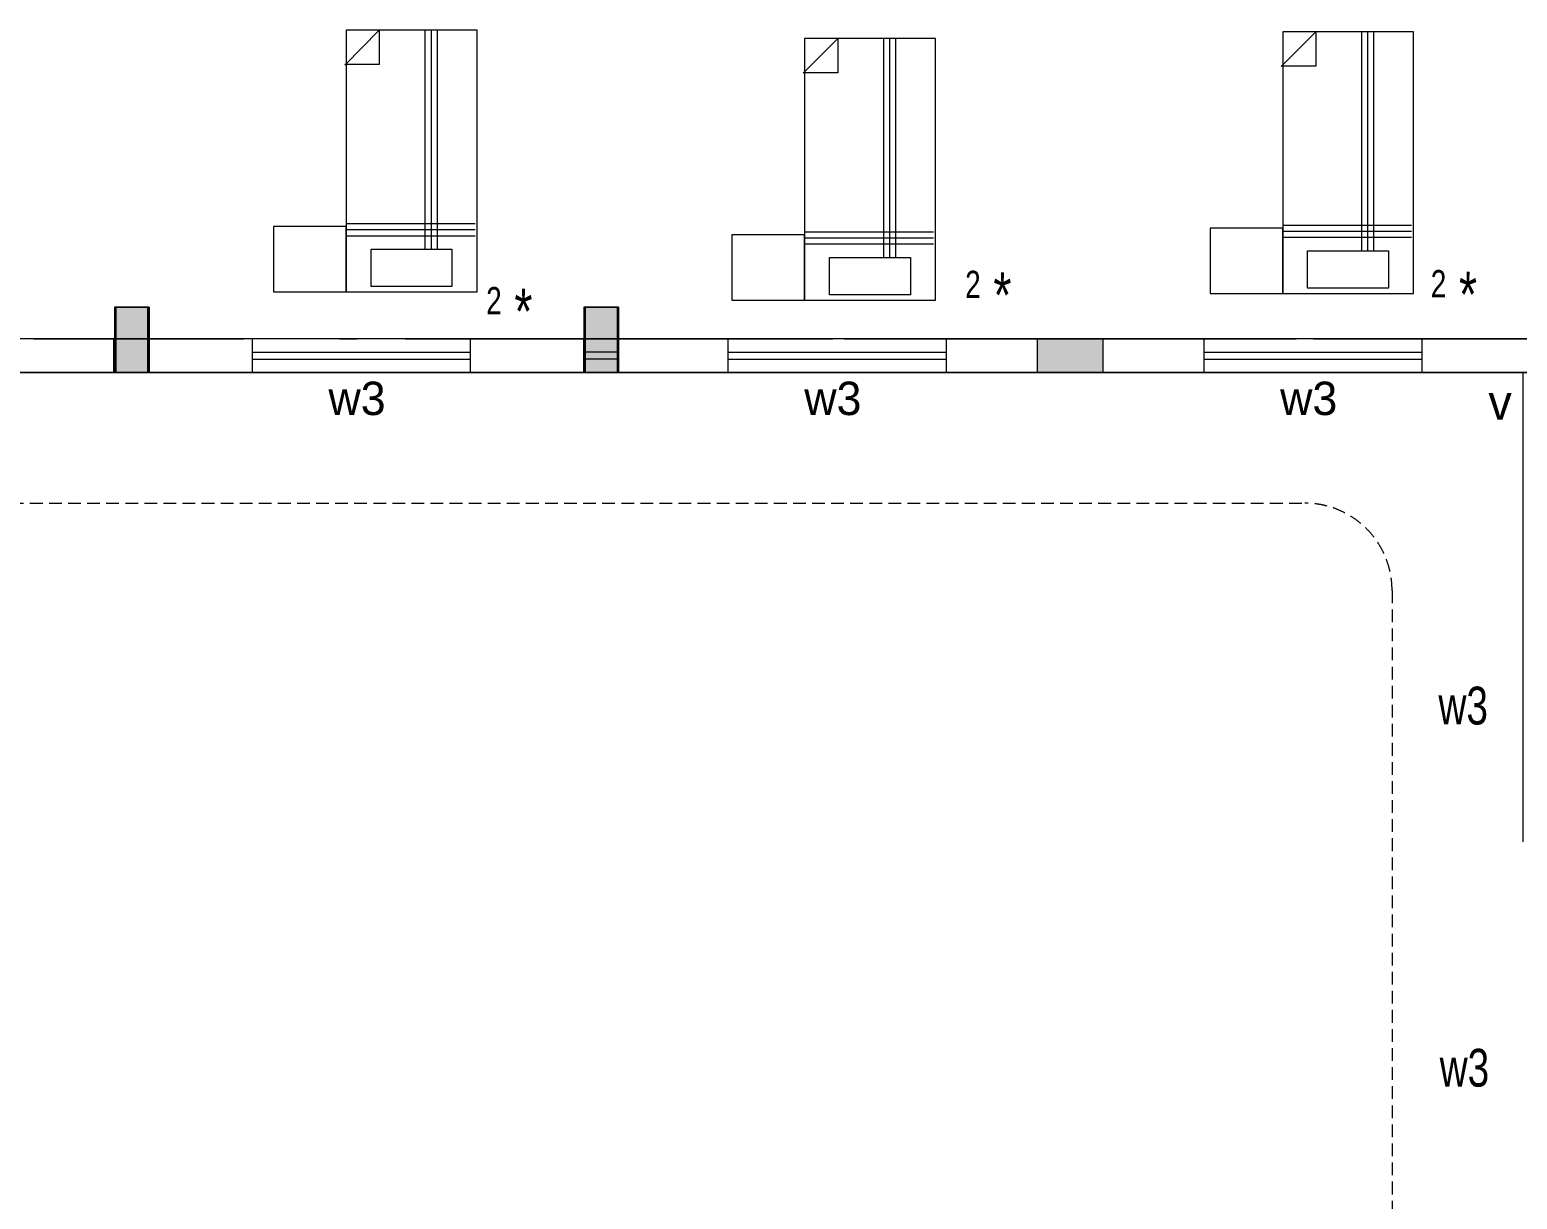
# Model space of a CAD drawing. Header units: metres. Extents: x 191982 to 427160, y -8904 to 80370.
# Drawn here: x 395335 to 405569, y 45892 to 53940 of the extents above; entities that cross this region are included whole.
import ezdxf

# ---------------------------------------------------------------- set-up
doc = ezdxf.new("R2010")
doc.units = ezdxf.units.M
doc.header["$LTSCALE"] = 700
doc.header["$MEASUREMENT"] = 0
doc.linetypes.add('HIDDEN2', pattern=[0.1875, 0.125, -0.0625])
doc.layers.get('0').update_dxf_attribs({"lineweight": 9})
for name, color, linetype, lineweight in [('FURNITURE', 7, 'Continuous', 9), ('MAIN GATE', 7, 'Continuous', 9), ('NEW PLANS', 7, 'Continuous', 9)]:
    doc.layers.add(name, color=color, linetype=linetype, lineweight=lineweight)
doc.styles.add('RVR', font='MOD20.TTF')
doc.styles.get("Standard").update_dxf_attribs({"font": 'swisscl.ttf'})

# ---------------------------------------------------------------- blocks, each defined once
blk = doc.blocks.new('A$C68D14229')
for p, q in [((0.53, 0.15), (0.53, 72.15)), ((0.53, 72.15), (36.53, 72.15)), ((36.53, 72.15), (36.53, 0.15)), ((22.29, 60.4), (22.29, 0.15)), ((23.96, 60.4), (23.96, 0.15)), ((25.62, 60.4), (25.62, 0.15)), ((0.53, 56.71), (36, 56.69)), ((0.53, 55.02), (36, 55.02)), ((0.53, 53.36), (36, 53.36)), ((0.11, 9.73), (9.63, 0.15)), ((9.63, 9.58), (0.11, 9.58)), ((9.63, 0), (9.63, 9.58)), ((36.53, 0.15), (0.53, 0.15))]:
    blk.add_line(p, q)
blk.add_lwpolyline([(29.63, 70.7), (7.38, 70.7), (7.38, 60.4), (29.63, 60.4)], close=True)

msp = doc.modelspace()

# ---------------------------------------------------------------- hatches: boundary and pattern name
at = {"layer": 'NEW PLANS'}
for points in [[(395917.772, 51801.692), (396147.772, 51801.692), (396147.772, 52031.692), (395917.772, 52031.692)], [(395926.208, 52031.692), (396156.208, 52031.692), (396156.208, 51811.692), (395926.208, 51811.692)], [(395926.208, 52031.692), (396156.208, 52031.692), (396156.208, 51811.692), (395926.208, 51811.692)], [(395926.208, 51811.692), (396156.208, 51811.692), (396156.208, 52031.692), (395926.208, 52031.692)], [(395926.208, 51811.692), (396156.208, 51811.692), (396156.208, 52031.692), (395926.208, 52031.692)], [(395926.208, 51811.692), (396156.208, 51811.692), (396156.208, 52031.692), (395926.208, 52031.692)], [(395926.208, 52031.692), (396156.208, 52031.692), (396156.208, 51811.692), (395926.208, 51811.692)], [(395926.208, 52031.692), (396156.208, 52031.692), (396156.208, 51811.692), (395926.208, 51811.692)], [(395926.208, 51811.692), (396156.208, 51811.692), (396156.208, 52031.692), (395926.208, 52031.692)], [(395926.208, 51811.692), (396156.208, 51811.692), (396156.208, 52031.692), (395926.208, 52031.692)], [(395926.208, 51811.692), (396156.208, 51811.692), (396156.208, 52031.692), (395926.208, 52031.692)], [(399147.772, 51801.692), (399377.772, 51801.692), (399377.772, 52031.692), (399147.772, 52031.692)], [(399147.772, 51801.692), (399377.772, 51801.692), (399377.772, 52031.692), (399147.772, 52031.692)], [(399156.208, 52031.692), (399386.208, 52031.692), (399386.208, 51811.692), (399156.208, 51811.692)], [(399156.208, 51811.692), (399386.208, 51811.692), (399386.208, 52031.692), (399156.208, 52031.692)], [(399156.208, 52031.692), (399386.208, 52031.692), (399386.208, 51811.692), (399156.208, 51811.692)], [(399156.208, 52031.692), (399386.208, 52031.692), (399386.208, 51811.692), (399156.208, 51811.692)], [(399156.208, 51801.692), (399386.208, 51801.692), (399386.208, 52031.692), (399156.208, 52031.692)], [(399156.208, 51801.692), (399386.208, 51801.692), (399386.208, 52031.692), (399156.208, 52031.692)], [(399156.208, 52031.692), (399386.208, 52031.692), (399386.208, 51811.692), (399156.208, 51811.692)], [(399156.208, 52031.692), (399386.208, 52031.692), (399386.208, 51811.692), (399156.208, 51811.692)], [(399156.208, 52031.692), (399386.208, 52031.692), (399386.208, 51811.692), (399156.208, 51811.692)], [(399156.208, 52031.692), (399386.208, 52031.692), (399386.208, 51811.692), (399156.208, 51811.692)], [(399156.208, 51801.692), (399386.208, 51801.692), (399386.208, 52031.692), (399156.208, 52031.692)], [(399156.208, 51801.692), (399386.208, 51801.692), (399386.208, 52031.692), (399156.208, 52031.692)], [(399156.208, 52031.692), (399386.208, 52031.692), (399386.208, 51811.692), (399156.208, 51811.692)], [(399156.208, 52031.692), (399386.208, 52031.692), (399386.208, 51811.692), (399156.208, 51811.692)], [(399156.208, 52031.692), (399386.208, 52031.692), (399386.208, 51811.692), (399156.208, 51811.692)], [(399156.208, 51801.692), (399386.208, 51801.692), (399386.208, 52031.692), (399156.208, 52031.692)], [(399156.208, 51801.692), (399386.208, 51801.692), (399386.208, 52031.692), (399156.208, 52031.692)], [(399156.208, 52031.692), (399386.208, 52031.692), (399386.208, 51811.692), (399156.208, 51811.692)], [(399156.208, 52031.692), (399386.208, 52031.692), (399386.208, 51811.692), (399156.208, 51811.692)], [(399156.208, 51801.692), (399386.208, 51801.692), (399386.208, 52031.692), (399156.208, 52031.692)], [(399156.208, 51801.692), (399386.208, 51801.692), (399386.208, 52031.692), (399156.208, 52031.692)], [(399156.208, 52031.692), (399386.208, 52031.692), (399386.208, 51811.692), (399156.208, 51811.692)], [(399156.208, 51811.692), (399386.208, 51811.692), (399386.208, 52031.692), (399156.208, 52031.692)], [(399156.208, 52031.692), (399386.208, 52031.692), (399386.208, 51811.692), (399156.208, 51811.692)], [(399156.208, 52031.692), (399386.208, 52031.692), (399386.208, 51811.692), (399156.208, 51811.692)], [(399156.208, 51801.692), (399386.208, 51801.692), (399386.208, 52031.692), (399156.208, 52031.692)], [(399156.208, 51801.692), (399386.208, 51801.692), (399386.208, 52031.692), (399156.208, 52031.692)], [(399156.208, 52031.692), (399386.208, 52031.692), (399386.208, 51811.692), (399156.208, 51811.692)], [(399156.208, 52031.692), (399386.208, 52031.692), (399386.208, 51811.692), (399156.208, 51811.692)], [(399156.208, 52031.692), (399386.208, 52031.692), (399386.208, 51811.692), (399156.208, 51811.692)], [(399156.208, 52031.692), (399386.208, 52031.692), (399386.208, 51811.692), (399156.208, 51811.692)], [(399156.208, 51801.692), (399386.208, 51801.692), (399386.208, 52031.692), (399156.208, 52031.692)], [(399156.208, 51801.692), (399386.208, 51801.692), (399386.208, 52031.692), (399156.208, 52031.692)], [(399156.208, 52031.692), (399386.208, 52031.692), (399386.208, 51811.692), (399156.208, 51811.692)], [(399156.208, 52031.692), (399386.208, 52031.692), (399386.208, 51811.692), (399156.208, 51811.692)], [(399156.208, 52031.692), (399386.208, 52031.692), (399386.208, 51811.692), (399156.208, 51811.692)], [(399156.208, 51801.692), (399386.208, 51801.692), (399386.208, 52031.692), (399156.208, 52031.692)], [(399156.208, 51801.692), (399386.208, 51801.692), (399386.208, 52031.692), (399156.208, 52031.692)], [(399156.208, 52031.692), (399386.208, 52031.692), (399386.208, 51811.692), (399156.208, 51811.692)], [(399156.208, 52031.692), (399386.208, 52031.692), (399386.208, 51811.692), (399156.208, 51811.692)], [(399156.208, 51801.692), (399386.208, 51801.692), (399386.208, 52031.692), (399156.208, 52031.692)], [(399156.208, 51801.692), (399386.208, 51801.692), (399386.208, 52031.692), (399156.208, 52031.692)], [(395917.772, 51801.692), (395917.772, 51581.692), (396147.772, 51581.692), (396147.772, 51801.692)], [(395926.208, 51811.692), (396156.208, 51811.692), (396156.208, 51581.692), (395926.208, 51581.692)], [(395926.208, 51811.692), (396156.208, 51811.692), (396156.208, 51581.692), (395926.208, 51581.692)], [(395926.208, 51581.692), (396156.208, 51581.692), (396156.208, 51811.692), (395926.208, 51811.692)], [(395926.208, 51581.692), (396156.208, 51581.692), (396156.208, 51811.692), (395926.208, 51811.692)], [(395926.208, 51581.692), (396156.208, 51581.692), (396156.208, 51811.692), (395926.208, 51811.692)], [(395926.208, 51811.692), (396156.208, 51811.692), (396156.208, 51581.692), (395926.208, 51581.692)], [(395926.208, 51811.692), (396156.208, 51811.692), (396156.208, 51581.692), (395926.208, 51581.692)], [(395926.208, 51581.692), (396156.208, 51581.692), (396156.208, 51811.692), (395926.208, 51811.692)], [(395926.208, 51581.692), (396156.208, 51581.692), (396156.208, 51811.692), (395926.208, 51811.692)], [(395926.208, 51581.692), (396156.208, 51581.692), (396156.208, 51811.692), (395926.208, 51811.692)], [(399147.772, 51801.692), (399147.772, 51581.692), (399377.772, 51581.692), (399377.772, 51801.692)], [(399147.772, 51801.692), (399147.772, 51581.692), (399377.772, 51581.692), (399377.772, 51801.692)], [(399156.208, 51811.692), (399386.208, 51811.692), (399386.208, 51581.692), (399156.208, 51581.692)], [(399156.208, 51581.692), (399386.208, 51581.692), (399386.208, 51811.692), (399156.208, 51811.692)], [(399156.208, 51811.692), (399386.208, 51811.692), (399386.208, 51581.692), (399156.208, 51581.692)], [(399156.208, 51811.692), (399386.208, 51811.692), (399386.208, 51581.692), (399156.208, 51581.692)], [(399156.208, 51811.692), (399386.208, 51811.692), (399386.208, 51581.692), (399156.208, 51581.692)], [(399156.208, 51811.692), (399386.208, 51811.692), (399386.208, 51581.692), (399156.208, 51581.692)], [(399156.208, 51811.692), (399386.208, 51811.692), (399386.208, 51581.692), (399156.208, 51581.692)], [(399156.208, 51811.692), (399386.208, 51811.692), (399386.208, 51581.692), (399156.208, 51581.692)], [(399156.208, 51811.692), (399386.208, 51811.692), (399386.208, 51581.692), (399156.208, 51581.692)], [(399156.208, 51811.692), (399386.208, 51811.692), (399386.208, 51581.692), (399156.208, 51581.692)], [(399156.208, 51811.692), (399386.208, 51811.692), (399386.208, 51581.692), (399156.208, 51581.692)], [(399156.208, 51811.692), (399386.208, 51811.692), (399386.208, 51581.692), (399156.208, 51581.692)], [(399156.208, 51811.692), (399386.208, 51811.692), (399386.208, 51581.692), (399156.208, 51581.692)], [(399156.208, 51811.692), (399386.208, 51811.692), (399386.208, 51581.692), (399156.208, 51581.692)], [(399156.208, 51581.692), (399386.208, 51581.692), (399386.208, 51811.692), (399156.208, 51811.692)], [(399156.208, 51811.692), (399386.208, 51811.692), (399386.208, 51581.692), (399156.208, 51581.692)], [(399156.208, 51811.692), (399386.208, 51811.692), (399386.208, 51581.692), (399156.208, 51581.692)], [(399156.208, 51811.692), (399386.208, 51811.692), (399386.208, 51581.692), (399156.208, 51581.692)], [(399156.208, 51811.692), (399386.208, 51811.692), (399386.208, 51581.692), (399156.208, 51581.692)], [(399156.208, 51811.692), (399386.208, 51811.692), (399386.208, 51581.692), (399156.208, 51581.692)], [(399156.208, 51811.692), (399386.208, 51811.692), (399386.208, 51581.692), (399156.208, 51581.692)], [(399156.208, 51811.692), (399386.208, 51811.692), (399386.208, 51581.692), (399156.208, 51581.692)], [(399156.208, 51811.692), (399386.208, 51811.692), (399386.208, 51581.692), (399156.208, 51581.692)], [(399156.208, 51811.692), (399386.208, 51811.692), (399386.208, 51581.692), (399156.208, 51581.692)], [(399156.208, 51811.692), (399386.208, 51811.692), (399386.208, 51581.692), (399156.208, 51581.692)], [(399156.208, 51811.692), (399386.208, 51811.692), (399386.208, 51581.692), (399156.208, 51581.692)], [(399156.208, 51801.692), (399156.208, 51581.692), (399386.208, 51581.692), (399386.208, 51801.692)], [(399156.208, 51801.692), (399156.208, 51581.692), (399386.208, 51581.692), (399386.208, 51801.692)], [(399156.208, 51801.692), (399156.208, 51581.692), (399386.208, 51581.692), (399386.208, 51801.692)], [(399156.208, 51801.692), (399156.208, 51581.692), (399386.208, 51581.692), (399386.208, 51801.692)], [(399156.208, 51801.692), (399156.208, 51581.692), (399386.208, 51581.692), (399386.208, 51801.692)], [(399156.208, 51801.692), (399156.208, 51581.692), (399386.208, 51581.692), (399386.208, 51801.692)], [(399156.208, 51801.692), (399156.208, 51581.692), (399386.208, 51581.692), (399386.208, 51801.692)], [(399156.208, 51801.692), (399156.208, 51581.692), (399386.208, 51581.692), (399386.208, 51801.692)], [(399156.208, 51801.692), (399156.208, 51581.692), (399386.208, 51581.692), (399386.208, 51801.692)], [(399156.208, 51801.692), (399156.208, 51581.692), (399386.208, 51581.692), (399386.208, 51801.692)], [(399156.208, 51801.692), (399156.208, 51581.692), (399386.208, 51581.692), (399386.208, 51801.692)], [(399156.208, 51801.692), (399156.208, 51581.692), (399386.208, 51581.692), (399386.208, 51801.692)], [(399156.208, 51801.692), (399156.208, 51581.692), (399386.208, 51581.692), (399386.208, 51801.692)], [(399156.208, 51801.692), (399156.208, 51581.692), (399386.208, 51581.692), (399386.208, 51801.692)], [(399156.208, 51801.692), (399156.208, 51581.692), (399386.208, 51581.692), (399386.208, 51801.692)], [(399156.208, 51801.692), (399156.208, 51581.692), (399386.208, 51581.692), (399386.208, 51801.692)], [(402717.772, 51811.692), (402267.772, 51811.692), (402267.772, 51581.692), (402717.772, 51581.692)]]:
    msp.add_hatch(color=256, dxfattribs=at).paths.add_polyline_path(points)

# ---------------------------------------------------------------- linework, layer by layer
at = {"layer": 'FURNITURE'}
for points in [[(397012.365, 52585.847), (397012.365, 52135.847), (397512.365, 52135.847), (397512.365, 52585.847)], [(400166.252, 52529.272), (400166.252, 52079.272), (400666.252, 52079.272), (400666.252, 52529.272)], [(403455.478, 52575.196), (403455.478, 52125.196), (403955.478, 52125.196), (403955.478, 52575.196)]]:
    msp.add_lwpolyline(points, close=True, dxfattribs=at)
at = {"layer": 'MAIN GATE'}
msp.add_line((399168.397, 51581.692), (395924.888, 51581.692), dxfattribs=at)
at = {"layer": 'NEW PLANS'}
for p, q in [((395926.208, 52031.692), (395926.208, 51581.692)), ((395926.208, 52031.692), (395926.208, 51581.692)), ((395926.208, 52031.692), (395926.208, 51581.692)), ((395926.208, 52031.692), (395926.208, 51811.692)), ((395926.208, 52031.692), (395926.208, 51811.692)), ((395926.208, 52031.692), (395926.208, 51811.692)), ((395926.208, 52031.692), (395926.208, 51811.692)), ((395926.208, 52031.692), (395926.208, 51811.692)), ((395926.208, 52031.692), (395926.208, 51811.692)), ((395926.208, 52031.692), (395926.208, 51811.692)), ((396156.208, 52031.692), (395926.208, 52031.692)), ((395926.208, 52031.692), (395926.208, 51581.692)), ((395926.208, 52031.692), (395926.208, 51581.692)), ((395926.208, 52031.692), (395926.208, 51811.692)), ((395926.208, 52031.692), (395926.208, 51811.692)), ((395926.208, 52031.692), (395926.208, 51811.692)), ((395926.208, 52031.692), (395926.208, 51811.692)), ((395926.208, 52031.692), (395926.208, 51811.692)), ((396156.208, 52031.692), (395926.208, 52031.692)), ((395926.208, 52031.692), (395926.208, 51581.692)), ((395926.208, 52031.692), (395926.208, 51581.692)), ((395926.208, 52031.692), (395926.208, 51811.692)), ((395926.208, 52031.692), (395926.208, 51811.692)), ((395926.208, 52031.692), (395926.208, 51811.692)), ((395926.208, 52031.692), (395926.208, 51811.692)), ((395926.208, 52031.692), (395926.208, 51811.692)), ((395926.208, 51581.692), (395926.208, 52031.692)), ((395926.208, 51581.692), (395926.208, 52031.692)), ((395926.208, 51581.692), (395926.208, 52031.692)), ((395926.208, 51581.692), (395926.208, 52031.692)), ((395926.208, 51581.692), (395926.208, 52031.692)), ((395926.208, 51581.692), (395926.208, 52031.692)), ((395926.208, 51581.692), (395926.208, 52031.692)), ((395926.208, 51581.692), (395926.208, 52031.692)), ((395926.208, 51581.692), (395926.208, 52031.692)), ((395926.208, 51581.692), (395926.208, 52031.692)), ((395926.208, 51581.692), (395926.208, 52031.692)), ((395926.208, 51581.692), (395926.208, 52031.692)), ((395926.208, 51581.692), (395926.208, 52031.692)), ((395926.208, 51581.692), (395926.208, 52031.692)), ((395926.208, 51581.692), (395926.208, 52031.692)), ((395926.208, 51581.692), (395926.208, 52031.692)), ((395926.208, 51581.692), (395926.208, 52031.692)), ((396156.208, 52031.692), (395926.208, 52031.692)), ((395926.208, 51581.692), (395926.208, 52031.692)), ((395926.208, 51581.692), (395926.208, 52031.692)), ((395926.208, 51581.692), (395926.208, 52031.692)), ((395926.208, 51581.692), (395926.208, 52031.692)), ((395926.208, 51581.692), (395926.208, 52031.692)), ((395926.208, 51581.692), (395926.208, 52031.692)), ((395926.208, 51581.692), (395926.208, 52031.692)), ((396156.208, 52031.692), (395926.208, 52031.692)), ((395926.208, 51581.692), (395926.208, 52031.692)), ((395926.208, 51581.692), (395926.208, 52031.692)), ((395926.208, 51581.692), (395926.208, 52031.692)), ((395926.208, 51581.692), (395926.208, 52031.692)), ((395926.208, 51581.692), (395926.208, 52031.692)), ((395926.208, 51581.692), (395926.208, 52031.692)), ((395926.208, 51581.692), (395926.208, 52031.692)), ((396156.208, 52031.692), (395926.208, 52031.692)), ((395926.208, 51581.692), (395926.208, 52031.692)), ((395926.208, 51581.692), (395926.208, 52031.692)), ((395926.208, 51581.692), (395926.208, 52031.692)), ((395926.208, 51581.692), (395926.208, 52031.692)), ((395926.208, 51581.692), (395926.208, 52031.692)), ((395926.208, 51581.692), (395926.208, 52031.692)), ((395926.208, 51581.692), (395926.208, 52031.692)), ((395926.208, 52031.692), (395926.208, 51581.692)), ((395926.208, 52031.692), (395926.208, 51581.692)), ((395926.208, 52031.692), (395926.208, 51581.692)), ((395926.208, 52031.692), (395926.208, 51811.692)), ((395926.208, 52031.692), (395926.208, 51811.692)), ((395926.208, 52031.692), (395926.208, 51811.692)), ((395926.208, 52031.692), (395926.208, 51811.692)), ((395926.208, 52031.692), (395926.208, 51811.692)), ((395926.208, 52031.692), (395926.208, 51811.692)), ((395926.208, 52031.692), (395926.208, 51811.692)), ((396156.208, 52031.692), (395926.208, 52031.692)), ((395926.208, 52031.692), (395926.208, 51581.692)), ((395926.208, 52031.692), (395926.208, 51581.692)), ((395926.208, 52031.692), (395926.208, 51811.692)), ((395926.208, 52031.692), (395926.208, 51811.692)), ((395926.208, 52031.692), (395926.208, 51811.692)), ((395926.208, 52031.692), (395926.208, 51811.692)), ((395926.208, 52031.692), (395926.208, 51811.692)), ((396156.208, 52031.692), (395926.208, 52031.692)), ((395926.208, 52031.692), (395926.208, 51581.692)), ((395926.208, 52031.692), (395926.208, 51581.692)), ((395926.208, 52031.692), (395926.208, 51811.692)), ((395926.208, 52031.692), (395926.208, 51811.692)), ((395926.208, 52031.692), (395926.208, 51811.692)), ((395926.208, 52031.692), (395926.208, 51811.692)), ((395926.208, 52031.692), (395926.208, 51811.692)), ((395926.208, 51581.692), (395926.208, 52031.692)), ((395926.208, 51581.692), (395926.208, 52031.692)), ((395926.208, 51581.692), (395926.208, 52031.692)), ((395926.208, 51581.692), (395926.208, 52031.692)), ((395926.208, 51581.692), (395926.208, 52031.692)), ((395926.208, 51581.692), (395926.208, 52031.692)), ((395926.208, 51581.692), (395926.208, 52031.692)), ((395926.208, 51581.692), (395926.208, 52031.692)), ((395926.208, 51581.692), (395926.208, 52031.692)), ((395926.208, 51581.692), (395926.208, 52031.692)), ((395926.208, 51581.692), (395926.208, 52031.692)), ((395926.208, 51581.692), (395926.208, 52031.692)), ((395926.208, 51581.692), (395926.208, 52031.692)), ((395926.208, 51581.692), (395926.208, 52031.692)), ((395926.208, 51581.692), (395926.208, 52031.692)), ((395926.208, 51581.692), (395926.208, 52031.692)), ((395926.208, 51581.692), (395926.208, 52031.692)), ((396156.208, 52031.692), (395926.208, 52031.692)), ((395926.208, 51581.692), (395926.208, 52031.692)), ((395926.208, 51581.692), (395926.208, 52031.692)), ((395926.208, 51581.692), (395926.208, 52031.692)), ((395926.208, 51581.692), (395926.208, 52031.692)), ((395926.208, 51581.692), (395926.208, 52031.692)), ((395926.208, 51581.692), (395926.208, 52031.692)), ((395926.208, 51581.692), (395926.208, 52031.692)), ((396156.208, 52031.692), (395926.208, 52031.692)), ((395926.208, 51581.692), (395926.208, 52031.692)), ((395926.208, 51581.692), (395926.208, 52031.692)), ((395926.208, 51581.692), (395926.208, 52031.692)), ((395926.208, 51581.692), (395926.208, 52031.692)), ((395926.208, 51581.692), (395926.208, 52031.692)), ((395926.208, 51581.692), (395926.208, 52031.692)), ((395926.208, 51581.692), (395926.208, 52031.692)), ((396156.208, 52031.692), (395926.208, 52031.692)), ((395926.208, 51581.692), (395926.208, 52031.692)), ((395926.208, 51581.692), (395926.208, 52031.692)), ((395926.208, 51581.692), (395926.208, 52031.692)), ((395926.208, 51581.692), (395926.208, 52031.692)), ((395926.208, 51581.692), (395926.208, 52031.692)), ((395926.208, 51581.692), (395926.208, 52031.692)), ((395926.208, 51581.692), (395926.208, 52031.692)), ((396156.208, 52031.692), (396156.208, 51581.692)), ((396156.208, 52031.692), (396156.208, 51581.692)), ((396156.208, 52031.692), (396156.208, 51581.692)), ((396156.208, 52031.692), (396156.208, 51811.692)), ((396156.208, 52031.692), (396156.208, 51811.692)), ((396156.208, 52031.692), (396156.208, 51811.692)), ((396156.208, 52031.692), (396156.208, 51811.692)), ((396156.208, 52031.692), (396156.208, 51811.692)), ((396156.208, 52031.692), (396156.208, 51811.692)), ((396156.208, 52031.692), (396156.208, 51811.692)), ((396156.208, 52031.692), (396156.208, 51581.692)), ((396156.208, 52031.692), (396156.208, 51581.692)), ((396156.208, 52031.692), (396156.208, 51811.692)), ((396156.208, 52031.692), (396156.208, 51811.692)), ((396156.208, 52031.692), (396156.208, 51811.692)), ((396156.208, 52031.692), (396156.208, 51811.692)), ((396156.208, 52031.692), (396156.208, 51811.692)), ((396156.208, 51581.692), (396156.208, 52031.692)), ((396156.208, 51581.692), (396156.208, 52031.692)), ((396156.208, 51581.692), (396156.208, 52031.692)), ((396156.208, 51581.692), (396156.208, 52031.692)), ((396156.208, 51581.692), (396156.208, 52031.692)), ((396156.208, 51581.692), (396156.208, 52031.692)), ((396156.208, 51581.692), (396156.208, 52031.692)), ((396156.208, 51581.692), (396156.208, 52031.692)), ((396156.208, 51581.692), (396156.208, 52031.692)), ((396156.208, 51581.692), (396156.208, 52031.692)), ((396156.208, 51581.692), (396156.208, 52031.692)), ((396156.208, 51581.692), (396156.208, 52031.692)), ((396156.208, 51581.692), (396156.208, 52031.692)), ((396156.208, 51581.692), (396156.208, 52031.692)), ((396156.208, 51581.692), (396156.208, 52031.692)), ((396156.208, 51581.692), (396156.208, 52031.692)), ((396156.208, 51581.692), (396156.208, 52031.692)), ((396156.208, 51581.692), (396156.208, 52031.692)), ((396156.208, 51581.692), (396156.208, 52031.692)), ((396156.208, 51581.692), (396156.208, 52031.692)), ((396156.208, 51581.692), (396156.208, 52031.692)), ((396156.208, 51581.692), (396156.208, 52031.692)), ((396156.208, 51581.692), (396156.208, 52031.692)), ((396156.208, 51581.692), (396156.208, 52031.692)), ((396156.208, 51581.692), (396156.208, 52031.692)), ((396156.208, 51581.692), (396156.208, 52031.692)), ((396156.208, 51581.692), (396156.208, 52031.692)), ((396156.208, 51581.692), (396156.208, 52031.692)), ((396156.208, 51581.692), (396156.208, 52031.692)), ((396156.208, 51581.692), (396156.208, 52031.692)), ((396156.208, 51581.692), (396156.208, 52031.692)), ((396156.208, 52031.692), (396156.208, 51581.692)), ((396156.208, 52031.692), (396156.208, 51581.692)), ((396156.208, 52031.692), (396156.208, 51581.692)), ((396156.208, 52031.692), (396156.208, 51811.692)), ((396156.208, 52031.692), (396156.208, 51811.692)), ((396156.208, 52031.692), (396156.208, 51811.692)), ((396156.208, 52031.692), (396156.208, 51811.692)), ((396156.208, 52031.692), (396156.208, 51811.692)), ((396156.208, 52031.692), (396156.208, 51811.692)), ((396156.208, 52031.692), (396156.208, 51811.692)), ((396156.208, 52031.692), (396156.208, 51581.692)), ((396156.208, 52031.692), (396156.208, 51581.692)), ((396156.208, 52031.692), (396156.208, 51811.692)), ((396156.208, 52031.692), (396156.208, 51811.692)), ((396156.208, 52031.692), (396156.208, 51811.692)), ((396156.208, 52031.692), (396156.208, 51811.692)), ((396156.208, 52031.692), (396156.208, 51811.692)), ((396156.208, 51581.692), (396156.208, 52031.692)), ((396156.208, 51581.692), (396156.208, 52031.692)), ((396156.208, 51581.692), (396156.208, 52031.692)), ((396156.208, 51581.692), (396156.208, 52031.692)), ((396156.208, 51581.692), (396156.208, 52031.692)), ((396156.208, 51581.692), (396156.208, 52031.692)), ((396156.208, 51581.692), (396156.208, 52031.692)), ((396156.208, 51581.692), (396156.208, 52031.692)), ((396156.208, 51581.692), (396156.208, 52031.692)), ((396156.208, 51581.692), (396156.208, 52031.692)), ((396156.208, 51581.692), (396156.208, 52031.692)), ((396156.208, 51581.692), (396156.208, 52031.692)), ((396156.208, 51581.692), (396156.208, 52031.692)), ((396156.208, 51581.692), (396156.208, 52031.692)), ((396156.208, 51581.692), (396156.208, 52031.692)), ((396156.208, 51581.692), (396156.208, 52031.692)), ((396156.208, 51581.692), (396156.208, 52031.692)), ((396156.208, 51581.692), (396156.208, 52031.692)), ((396156.208, 51581.692), (396156.208, 52031.692)), ((396156.208, 51581.692), (396156.208, 52031.692)), ((396156.208, 51581.692), (396156.208, 52031.692)), ((396156.208, 51581.692), (396156.208, 52031.692)), ((396156.208, 51581.692), (396156.208, 52031.692)), ((396156.208, 51581.692), (396156.208, 52031.692)), ((396156.208, 51581.692), (396156.208, 52031.692)), ((396156.208, 51581.692), (396156.208, 52031.692)), ((396156.208, 51581.692), (396156.208, 52031.692)), ((396156.208, 51581.692), (396156.208, 52031.692)), ((396156.208, 51581.692), (396156.208, 52031.692)), ((396156.208, 51581.692), (396156.208, 52031.692)), ((396156.208, 51581.692), (396156.208, 52031.692)), ((399156.208, 52031.692), (399156.208, 51581.692)), ((399156.208, 52031.692), (399156.208, 51581.692)), ((399156.208, 52031.692), (399156.208, 51811.692)), ((399156.208, 52031.692), (399156.208, 51811.692)), ((399156.208, 52031.692), (399156.208, 51811.692)), ((399156.208, 52031.692), (399156.208, 51811.692)), ((399156.208, 52031.692), (399156.208, 51811.692)), ((399386.208, 52031.692), (399156.208, 52031.692)), ((399156.208, 52031.692), (399156.208, 51811.692)), ((399156.208, 52031.692), (399156.208, 51811.692)), ((399156.208, 52031.692), (399156.208, 51811.692)), ((399156.208, 51581.692), (399156.208, 52031.692)), ((399156.208, 51581.692), (399156.208, 52031.692)), ((399156.208, 51581.692), (399156.208, 52031.692)), ((399156.208, 51581.692), (399156.208, 52031.692)), ((399156.208, 51581.692), (399156.208, 52031.692)), ((399156.208, 51581.692), (399156.208, 52031.692)), ((399156.208, 51581.692), (399156.208, 52031.692)), ((399156.208, 51581.692), (399156.208, 52031.692)), ((399156.208, 51581.692), (399156.208, 52031.692)), ((399156.208, 51581.692), (399156.208, 52031.692)), ((399156.208, 51581.692), (399156.208, 52031.692)), ((399386.208, 52031.692), (399156.208, 52031.692)), ((399386.208, 52031.692), (399156.208, 52031.692)), ((399386.208, 52031.692), (399156.208, 52031.692)), ((399156.208, 51581.692), (399156.208, 52031.692)), ((399156.208, 51581.692), (399156.208, 52031.692)), ((399156.208, 51581.692), (399156.208, 52031.692)), ((399156.208, 51581.692), (399156.208, 52031.692)), ((399156.208, 52031.692), (399156.208, 51581.692)), ((399156.208, 52031.692), (399156.208, 51581.692)), ((399156.208, 52031.692), (399156.208, 51581.692)), ((399156.208, 52031.692), (399156.208, 51581.692)), ((399156.208, 52031.692), (399156.208, 51581.692)), ((399386.208, 52031.692), (399156.208, 52031.692)), ((399156.208, 52031.692), (399156.208, 51581.692)), ((399156.208, 52031.692), (399156.208, 51581.692)), ((399156.208, 52031.692), (399156.208, 51581.692)), ((399156.208, 52031.692), (399156.208, 51581.692)), ((399156.208, 52031.692), (399156.208, 51581.692)), ((399386.208, 52031.692), (399156.208, 52031.692)), ((399156.208, 52031.692), (399156.208, 51581.692)), ((399156.208, 52031.692), (399156.208, 51581.692)), ((399156.208, 52031.692), (399156.208, 51581.692)), ((399156.208, 52031.692), (399156.208, 51581.692)), ((399386.208, 52031.692), (399156.208, 52031.692)), ((399156.208, 51581.692), (399156.208, 52031.692)), ((399156.208, 52031.692), (399156.208, 51581.692)), ((399156.208, 52031.692), (399156.208, 51581.692)), ((399386.208, 52031.692), (399156.208, 52031.692)), ((399156.208, 52031.692), (399156.208, 51581.692)), ((399156.208, 52031.692), (399156.208, 51581.692)), ((399156.208, 52031.692), (399156.208, 51581.692)), ((399156.208, 52031.692), (399156.208, 51581.692)), ((399156.208, 52031.692), (399156.208, 51581.692)), ((399386.208, 52031.692), (399156.208, 52031.692)), ((399156.208, 52031.692), (399156.208, 51581.692)), ((399156.208, 52031.692), (399156.208, 51581.692)), ((399156.208, 52031.692), (399156.208, 51581.692)), ((399156.208, 52031.692), (399156.208, 51581.692)), ((399386.208, 52031.692), (399156.208, 52031.692)), ((399156.208, 51581.692), (399156.208, 52031.692)), ((399156.208, 52031.692), (399156.208, 51581.692)), ((399156.208, 52031.692), (399156.208, 51581.692)), ((399386.208, 52031.692), (399156.208, 52031.692)), ((399156.208, 52031.692), (399156.208, 51581.692)), ((399156.208, 52031.692), (399156.208, 51581.692)), ((399156.208, 52031.692), (399156.208, 51581.692)), ((399156.208, 52031.692), (399156.208, 51581.692)), ((399386.208, 52031.692), (399156.208, 52031.692)), ((399156.208, 51581.692), (399156.208, 52031.692)), ((399156.208, 52031.692), (399156.208, 51581.692)), ((399156.208, 52031.692), (399156.208, 51581.692)), ((399386.208, 52031.692), (399156.208, 52031.692)), ((399156.208, 51581.692), (399156.208, 52031.692)), ((399156.208, 51581.692), (399156.208, 52031.692)), ((399156.208, 51581.692), (399156.208, 52031.692)), ((399156.208, 51581.692), (399156.208, 52031.692)), ((399156.208, 52031.692), (399156.208, 51581.692)), ((399156.208, 52031.692), (399156.208, 51581.692)), ((399156.208, 52031.692), (399156.208, 51811.692)), ((399156.208, 52031.692), (399156.208, 51811.692)), ((399156.208, 52031.692), (399156.208, 51811.692)), ((399156.208, 52031.692), (399156.208, 51811.692)), ((399156.208, 52031.692), (399156.208, 51811.692)), ((399386.208, 52031.692), (399156.208, 52031.692)), ((399156.208, 52031.692), (399156.208, 51811.692)), ((399156.208, 52031.692), (399156.208, 51811.692)), ((399156.208, 52031.692), (399156.208, 51811.692)), ((399156.208, 51581.692), (399156.208, 52031.692)), ((399156.208, 51581.692), (399156.208, 52031.692)), ((399156.208, 51581.692), (399156.208, 52031.692)), ((399156.208, 51581.692), (399156.208, 52031.692)), ((399156.208, 51581.692), (399156.208, 52031.692)), ((399156.208, 51581.692), (399156.208, 52031.692)), ((399156.208, 51581.692), (399156.208, 52031.692)), ((399156.208, 51581.692), (399156.208, 52031.692)), ((399156.208, 51581.692), (399156.208, 52031.692)), ((399156.208, 51581.692), (399156.208, 52031.692)), ((399156.208, 51581.692), (399156.208, 52031.692)), ((399386.208, 52031.692), (399156.208, 52031.692)), ((399386.208, 52031.692), (399156.208, 52031.692)), ((399386.208, 52031.692), (399156.208, 52031.692)), ((399156.208, 51581.692), (399156.208, 52031.692)), ((399156.208, 51581.692), (399156.208, 52031.692)), ((399156.208, 51581.692), (399156.208, 52031.692)), ((399156.208, 51581.692), (399156.208, 52031.692)), ((399156.208, 52031.692), (399156.208, 51581.692)), ((399156.208, 52031.692), (399156.208, 51581.692)), ((399156.208, 52031.692), (399156.208, 51581.692)), ((399156.208, 52031.692), (399156.208, 51581.692)), ((399156.208, 52031.692), (399156.208, 51581.692)), ((399386.208, 52031.692), (399156.208, 52031.692)), ((399156.208, 52031.692), (399156.208, 51581.692)), ((399156.208, 52031.692), (399156.208, 51581.692)), ((399156.208, 52031.692), (399156.208, 51581.692)), ((399156.208, 52031.692), (399156.208, 51581.692)), ((399156.208, 52031.692), (399156.208, 51581.692)), ((399386.208, 52031.692), (399156.208, 52031.692)), ((399156.208, 52031.692), (399156.208, 51581.692)), ((399156.208, 52031.692), (399156.208, 51581.692)), ((399156.208, 52031.692), (399156.208, 51581.692)), ((399156.208, 52031.692), (399156.208, 51581.692)), ((399386.208, 52031.692), (399156.208, 52031.692)), ((399156.208, 51581.692), (399156.208, 52031.692)), ((399156.208, 52031.692), (399156.208, 51581.692)), ((399156.208, 52031.692), (399156.208, 51581.692)), ((399386.208, 52031.692), (399156.208, 52031.692)), ((399156.208, 52031.692), (399156.208, 51581.692)), ((399156.208, 52031.692), (399156.208, 51581.692)), ((399156.208, 52031.692), (399156.208, 51581.692)), ((399156.208, 52031.692), (399156.208, 51581.692)), ((399156.208, 52031.692), (399156.208, 51581.692)), ((399386.208, 52031.692), (399156.208, 52031.692)), ((399156.208, 52031.692), (399156.208, 51581.692)), ((399156.208, 52031.692), (399156.208, 51581.692)), ((399156.208, 52031.692), (399156.208, 51581.692)), ((399156.208, 52031.692), (399156.208, 51581.692)), ((399386.208, 52031.692), (399156.208, 52031.692)), ((399156.208, 51581.692), (399156.208, 52031.692)), ((399156.208, 52031.692), (399156.208, 51581.692)), ((399156.208, 52031.692), (399156.208, 51581.692)), ((399386.208, 52031.692), (399156.208, 52031.692)), ((399156.208, 52031.692), (399156.208, 51581.692)), ((399156.208, 52031.692), (399156.208, 51581.692)), ((399156.208, 52031.692), (399156.208, 51581.692)), ((399156.208, 52031.692), (399156.208, 51581.692)), ((399386.208, 52031.692), (399156.208, 52031.692)), ((399156.208, 51581.692), (399156.208, 52031.692)), ((399156.208, 52031.692), (399156.208, 51581.692)), ((399156.208, 52031.692), (399156.208, 51581.692)), ((399386.208, 52031.692), (399156.208, 52031.692)), ((399156.208, 51581.692), (399156.208, 52031.692)), ((399156.208, 51581.692), (399156.208, 52031.692)), ((399156.208, 51581.692), (399156.208, 52031.692)), ((399156.208, 51581.692), (399156.208, 52031.692)), ((399386.208, 52031.692), (399386.208, 51581.692)), ((399386.208, 52031.692), (399386.208, 51581.692)), ((399386.208, 52031.692), (399386.208, 51811.692)), ((399386.208, 52031.692), (399386.208, 51811.692)), ((399386.208, 52031.692), (399386.208, 51811.692)), ((399386.208, 52031.692), (399386.208, 51811.692)), ((399386.208, 52031.692), (399386.208, 51811.692)), ((399386.208, 51581.692), (399386.208, 52031.692)), ((399386.208, 51581.692), (399386.208, 52031.692)), ((399386.208, 51581.692), (399386.208, 52031.692)), ((399386.208, 51581.692), (399386.208, 52031.692)), ((399386.208, 51581.692), (399386.208, 52031.692)), ((399386.208, 51581.692), (399386.208, 52031.692)), ((399386.208, 51581.692), (399386.208, 52031.692)), ((399386.208, 51581.692), (399386.208, 52031.692)), ((399386.208, 51581.692), (399386.208, 52031.692)), ((399386.208, 51581.692), (399386.208, 52031.692)), ((399386.208, 51581.692), (399386.208, 52031.692)), ((399386.208, 52031.692), (399386.208, 51581.692)), ((399386.208, 52031.692), (399386.208, 51581.692)), ((399386.208, 52031.692), (399386.208, 51581.692)), ((399386.208, 52031.692), (399386.208, 51581.692)), ((399386.208, 52031.692), (399386.208, 51581.692)), ((399386.208, 52031.692), (399386.208, 51581.692)), ((399386.208, 52031.692), (399386.208, 51581.692)), ((399386.208, 52031.692), (399386.208, 51581.692)), ((399386.208, 52031.692), (399386.208, 51581.692)), ((399386.208, 52031.692), (399386.208, 51581.692)), ((399386.208, 52031.692), (399386.208, 51581.692)), ((399386.208, 52031.692), (399386.208, 51581.692)), ((399386.208, 52031.692), (399386.208, 51581.692)), ((399386.208, 52031.692), (399386.208, 51581.692)), ((399386.208, 52031.692), (399386.208, 51581.692)), ((399386.208, 52031.692), (399386.208, 51581.692)), ((399386.208, 52031.692), (399386.208, 51581.692)), ((399386.208, 52031.692), (399386.208, 51581.692)), ((399386.208, 52031.692), (399386.208, 51581.692)), ((399386.208, 52031.692), (399386.208, 51581.692)), ((399386.208, 52031.692), (399386.208, 51581.692)), ((399386.208, 52031.692), (399386.208, 51581.692)), ((399386.208, 52031.692), (399386.208, 51581.692)), ((399386.208, 52031.692), (399386.208, 51581.692)), ((399386.208, 52031.692), (399386.208, 51581.692)), ((399386.208, 52031.692), (399386.208, 51581.692)), ((399386.208, 52031.692), (399386.208, 51581.692)), ((399386.208, 52031.692), (399386.208, 51581.692)), ((399386.208, 52031.692), (399386.208, 51581.692)), ((399386.208, 52031.692), (399386.208, 51581.692)), ((399386.208, 52031.692), (399386.208, 51581.692)), ((399386.208, 52031.692), (399386.208, 51581.692)), ((399386.208, 52031.692), (399386.208, 51581.692)), ((399386.208, 52031.692), (399386.208, 51581.692)), ((399386.208, 52031.692), (399386.208, 51581.692)), ((399386.208, 52031.692), (399386.208, 51811.692)), ((399386.208, 52031.692), (399386.208, 51811.692)), ((399386.208, 52031.692), (399386.208, 51811.692)), ((399386.208, 52031.692), (399386.208, 51811.692)), ((399386.208, 52031.692), (399386.208, 51811.692)), ((399386.208, 51581.692), (399386.208, 52031.692)), ((399386.208, 51581.692), (399386.208, 52031.692)), ((399386.208, 51581.692), (399386.208, 52031.692)), ((399386.208, 51581.692), (399386.208, 52031.692)), ((399386.208, 51581.692), (399386.208, 52031.692)), ((399386.208, 51581.692), (399386.208, 52031.692)), ((399386.208, 51581.692), (399386.208, 52031.692)), ((399386.208, 51581.692), (399386.208, 52031.692)), ((399386.208, 51581.692), (399386.208, 52031.692)), ((399386.208, 51581.692), (399386.208, 52031.692)), ((399386.208, 51581.692), (399386.208, 52031.692)), ((399386.208, 52031.692), (399386.208, 51581.692)), ((399386.208, 52031.692), (399386.208, 51581.692)), ((399386.208, 52031.692), (399386.208, 51581.692)), ((399386.208, 52031.692), (399386.208, 51581.692)), ((399386.208, 52031.692), (399386.208, 51581.692)), ((399386.208, 52031.692), (399386.208, 51581.692)), ((399386.208, 52031.692), (399386.208, 51581.692)), ((399386.208, 52031.692), (399386.208, 51581.692)), ((399386.208, 52031.692), (399386.208, 51581.692)), ((399386.208, 52031.692), (399386.208, 51581.692)), ((399386.208, 52031.692), (399386.208, 51581.692)), ((399386.208, 52031.692), (399386.208, 51581.692)), ((399386.208, 52031.692), (399386.208, 51581.692)), ((399386.208, 52031.692), (399386.208, 51581.692)), ((399386.208, 52031.692), (399386.208, 51581.692)), ((399386.208, 52031.692), (399386.208, 51581.692)), ((399386.208, 52031.692), (399386.208, 51581.692)), ((399386.208, 52031.692), (399386.208, 51581.692)), ((399386.208, 52031.692), (399386.208, 51581.692)), ((399386.208, 52031.692), (399386.208, 51581.692)), ((399386.208, 52031.692), (399386.208, 51581.692)), ((399386.208, 52031.692), (399386.208, 51581.692)), ((399386.208, 52031.692), (399386.208, 51581.692)), ((399386.208, 52031.692), (399386.208, 51581.692)), ((399386.208, 52031.692), (399386.208, 51581.692)), ((399386.208, 52031.692), (399386.208, 51581.692)), ((399386.208, 52031.692), (399386.208, 51581.692)), ((399386.208, 52031.692), (399386.208, 51581.692)), ((399386.208, 52031.692), (399386.208, 51581.692)), ((399386.208, 52031.692), (399386.208, 51581.692)), ((399386.208, 52031.692), (399386.208, 51581.692)), ((399386.208, 52031.692), (399386.208, 51581.692)), ((399386.208, 52031.692), (399386.208, 51581.692)), ((395362.394, 51811.692), (394737.394, 51811.692)), ((396162.394, 51811.692), (395362.394, 51811.692)), ((395362.394, 51811.692), (396162.394, 51811.692)), ((396162.394, 51811.692), (395362.394, 51811.692)), ((395607.772, 51811.692), (395487.772, 51811.692)), ((395592.394, 51811.692), (396162.394, 51811.692)), ((395592.394, 51811.692), (396162.394, 51811.692)), ((396807.772, 51811.692), (395607.772, 51811.692)), ((395607.772, 51811.692), (396807.772, 51811.692)), ((396807.772, 51811.692), (395607.772, 51811.692)), ((395607.772, 51811.692), (395917.772, 51811.692)), ((395607.772, 51811.692), (396807.772, 51811.692)), ((395832.772, 51811.692), (395712.772, 51811.692)), ((395912.394, 51811.692), (395912.394, 51581.692)), ((396807.772, 51811.692), (395917.772, 51811.692)), ((395917.772, 51811.692), (396807.772, 51811.692)), ((396807.772, 51811.692), (395917.772, 51811.692)), ((395917.772, 51581.692), (395917.772, 51811.692)), ((397595.011, 51811.692), (395926.208, 51811.692)), ((397595.011, 51811.692), (395926.208, 51811.692)), ((396156.208, 51811.692), (395926.208, 51811.692)), ((396156.208, 51811.692), (395926.208, 51811.692)), ((396156.208, 51811.692), (395926.208, 51811.692)), ((396156.208, 51811.692), (395926.208, 51811.692)), ((396156.208, 51811.692), (395926.208, 51811.692)), ((396156.208, 51811.692), (395926.208, 51811.692)), ((396156.208, 51811.692), (395926.208, 51811.692)), ((397596.208, 51811.692), (396156.208, 51811.692)), ((397596.208, 51811.692), (396156.208, 51811.692)), ((397596.208, 51811.692), (396156.208, 51811.692)), ((397596.208, 51811.692), (396156.208, 51811.692)), ((396865.317, 51811.692), (396865.317, 51581.692)), ((397917.772, 51811.692), (397190.317, 51811.692)), ((397466.653, 51811.692), (397586.653, 51811.692)), ((397597.794, 51811.692), (397477.794, 51811.692)), ((398717.772, 51811.692), (397917.772, 51811.692)), ((397917.772, 51811.692), (398717.772, 51811.692)), ((398717.772, 51811.692), (397917.772, 51811.692)), ((398060.694, 51811.692), (397940.694, 51811.692)), ((398060.694, 51811.692), (398370.694, 51811.692)), ((398147.772, 51811.692), (398717.772, 51811.692)), ((398147.772, 51811.692), (398717.772, 51811.692)), ((398285.694, 51811.692), (398165.694, 51811.692)), ((400817.772, 51811.692), (398247.772, 51811.692)), ((398247.772, 51811.692), (400817.772, 51811.692)), ((400817.772, 51811.692), (398247.772, 51811.692)), ((398247.772, 51811.692), (400817.772, 51811.692)), ((398365.317, 51811.692), (398365.317, 51581.692)), ((398837.772, 51811.692), (398717.772, 51811.692)), ((400817.772, 51811.692), (398817.772, 51811.692)), ((399062.772, 51811.692), (398942.772, 51811.692)), ((399097.772, 51811.692), (400247.772, 51811.692)), ((399147.772, 51581.692), (399147.772, 51811.692)), ((399386.208, 51811.692), (399156.208, 51811.692)), ((399386.208, 51811.692), (399156.208, 51811.692)), ((399265.295, 51811.692), (399385.295, 51811.692)), ((399377.772, 51581.692), (399377.772, 51811.692)), ((399377.772, 51581.692), (399377.772, 51811.692)), ((400138.912, 51811.692), (400138.912, 51581.692)), ((401088.912, 51811.692), (400463.912, 51811.692)), ((400740.249, 51811.692), (400860.249, 51811.692)), ((400871.389, 51811.692), (400751.389, 51811.692)), ((404047.772, 51811.692), (400937.772, 51811.692)), ((400937.772, 51811.692), (404047.772, 51811.692)), ((404047.772, 51811.692), (400937.772, 51811.692)), ((400937.772, 51811.692), (404047.772, 51811.692)), ((401334.29, 51811.692), (401214.29, 51811.692)), ((401334.29, 51811.692), (401644.29, 51811.692)), ((401559.29, 51811.692), (401439.29, 51811.692)), ((401638.912, 51811.692), (401638.912, 51581.692)), ((403412.772, 51811.692), (403412.772, 51581.692)), ((404362.772, 51811.692), (403737.772, 51811.692)), ((404220.9, 51811.692), (404016.042, 51811.692)), ((404145.249, 51811.692), (404025.249, 51811.692)), ((406057.772, 51811.692), (404167.772, 51811.692)), ((404167.772, 51811.692), (406057.772, 51811.692)), ((406057.772, 51811.692), (404167.772, 51811.692)), ((404167.772, 51811.692), (406057.772, 51811.692)), ((404608.15, 51811.692), (404488.15, 51811.692)), ((404608.15, 51811.692), (404918.15, 51811.692)), ((404833.15, 51811.692), (404713.15, 51811.692)), ((404912.772, 51811.692), (404912.772, 51581.692)), ((396865.317, 51721.692), (398365.317, 51721.692)), ((399147.772, 51681.692), (399147.772, 51581.692)), ((399147.772, 51681.692), (399147.772, 51581.692)), ((399386.208, 51721.692), (399156.208, 51721.692)), ((399386.208, 51721.692), (399156.208, 51721.692)), ((399377.772, 51681.692), (399377.772, 51581.692)), ((399377.772, 51681.692), (399377.772, 51581.692)), ((400138.912, 51721.692), (401638.912, 51721.692)), ((403412.772, 51721.692), (404912.772, 51721.692)), ((395917.772, 51581.692), (392467.772, 51581.692)), ((395917.772, 51581.692), (392917.772, 51581.692)), ((393487.772, 51581.692), (395487.772, 51581.692)), ((405607.772, 51581.692), (395917.772, 51581.692)), ((395917.772, 51581.692), (405607.772, 51581.692)), ((405607.772, 51581.692), (395917.772, 51581.692)), ((395917.772, 51581.692), (405607.772, 51581.692)), ((406057.772, 51581.692), (395917.772, 51581.692)), ((395917.772, 51581.692), (406057.772, 51581.692)), ((406057.772, 51581.692), (395917.772, 51581.692)), ((395917.772, 51581.692), (406057.772, 51581.692)), ((396147.772, 51581.692), (395917.772, 51581.692)), ((396156.208, 51581.692), (395926.208, 51581.692)), ((396156.208, 51581.692), (395926.208, 51581.692)), ((396156.208, 51581.692), (395926.208, 51581.692)), ((396156.208, 51581.692), (395926.208, 51581.692)), ((396156.208, 51581.692), (395926.208, 51581.692)), ((396156.208, 51581.692), (395926.208, 51581.692)), ((396156.208, 51581.692), (395926.208, 51581.692)), ((396156.208, 51581.692), (395926.208, 51581.692)), ((396865.317, 51671.692), (398365.317, 51671.692)), ((398817.772, 51581.692), (400817.772, 51581.692)), ((399377.772, 51581.692), (399147.772, 51581.692)), ((399377.772, 51581.692), (399147.772, 51581.692)), ((399386.208, 51671.692), (399156.208, 51671.692)), ((399386.208, 51671.692), (399156.208, 51671.692)), ((399386.208, 51581.692), (399156.208, 51581.692)), ((399386.208, 51581.692), (399156.208, 51581.692)), ((399386.208, 51581.692), (399156.208, 51581.692)), ((399386.208, 51581.692), (399156.208, 51581.692)), ((399386.208, 51581.692), (399156.208, 51581.692)), ((399386.208, 51581.692), (399156.208, 51581.692)), ((399386.208, 51581.692), (399156.208, 51581.692)), ((399386.208, 51581.692), (399156.208, 51581.692)), ((399386.208, 51581.692), (399156.208, 51581.692)), ((399386.208, 51581.692), (399156.208, 51581.692)), ((399386.208, 51581.692), (399156.208, 51581.692)), ((399386.208, 51581.692), (399156.208, 51581.692)), ((399386.208, 51581.692), (399156.208, 51581.692)), ((399386.208, 51581.692), (399156.208, 51581.692)), ((399386.208, 51581.692), (399156.208, 51581.692)), ((399386.208, 51581.692), (399156.208, 51581.692)), ((399386.208, 51581.692), (399156.208, 51581.692)), ((399386.208, 51581.692), (399156.208, 51581.692)), ((400138.912, 51671.692), (401638.912, 51671.692)), ((403412.772, 51671.692), (404912.772, 51671.692))]:
    msp.add_line(p, q, dxfattribs=at)
at = {"layer": 'NEW PLANS', "linetype": 'HIDDEN2'}
for p, q in [((394417.772, 50681.692), (404107.772, 50681.692)), ((394417.772, 50681.692), (404107.772, 50681.692)), ((404707.772, 50081.692), (404707.772, 23986.692))]:
    msp.add_line(p, q, dxfattribs=at)
at = {"layer": 'NEW PLANS'}
for points in [[(396147.772, 52031.692), (395917.772, 52031.692), (395917.772, 51581.692), (396147.772, 51581.692)], [(396156.208, 51581.692), (395926.208, 51581.692), (395926.208, 52031.692), (396156.208, 52031.692)], [(396156.208, 51581.692), (395926.208, 51581.692), (395926.208, 52031.692), (396156.208, 52031.692)], [(396156.208, 51581.692), (395926.208, 51581.692), (395926.208, 52031.692), (396156.208, 52031.692)], [(396156.208, 51581.692), (395926.208, 51581.692), (395926.208, 52031.692), (396156.208, 52031.692)], [(396156.208, 51581.692), (395926.208, 51581.692), (395926.208, 52031.692), (396156.208, 52031.692)], [(396156.208, 51581.692), (395926.208, 51581.692), (395926.208, 52031.692), (396156.208, 52031.692)], [(396156.208, 51581.692), (395926.208, 51581.692), (395926.208, 52031.692), (396156.208, 52031.692)], [(396156.208, 51581.692), (395926.208, 51581.692), (395926.208, 52031.692), (396156.208, 52031.692)], [(396156.208, 51581.692), (395926.208, 51581.692), (395926.208, 52031.692), (396156.208, 52031.692)], [(396156.208, 51581.692), (395926.208, 51581.692), (395926.208, 52031.692), (396156.208, 52031.692)], [(399377.772, 52031.692), (399147.772, 52031.692), (399147.772, 51581.692), (399377.772, 51581.692)], [(399377.772, 52031.692), (399147.772, 52031.692), (399147.772, 51581.692), (399377.772, 51581.692)], [(399386.208, 51581.692), (399156.208, 51581.692), (399156.208, 52031.692), (399386.208, 52031.692)], [(399386.208, 51581.692), (399156.208, 51581.692), (399156.208, 52031.692), (399386.208, 52031.692)], [(399386.208, 51581.692), (399156.208, 51581.692), (399156.208, 52031.692), (399386.208, 52031.692)], [(399386.208, 51581.692), (399156.208, 51581.692), (399156.208, 52031.692), (399386.208, 52031.692)], [(399386.208, 52031.692), (399156.208, 52031.692), (399156.208, 51581.692), (399386.208, 51581.692)], [(399386.208, 52031.692), (399156.208, 52031.692), (399156.208, 51581.692), (399386.208, 51581.692)], [(399386.208, 51581.692), (399156.208, 51581.692), (399156.208, 52031.692), (399386.208, 52031.692)], [(399386.208, 51581.692), (399156.208, 51581.692), (399156.208, 52031.692), (399386.208, 52031.692)], [(399386.208, 51581.692), (399156.208, 51581.692), (399156.208, 52031.692), (399386.208, 52031.692)], [(399386.208, 51581.692), (399156.208, 51581.692), (399156.208, 52031.692), (399386.208, 52031.692)], [(399386.208, 52031.692), (399156.208, 52031.692), (399156.208, 51581.692), (399386.208, 51581.692)], [(399386.208, 52031.692), (399156.208, 52031.692), (399156.208, 51581.692), (399386.208, 51581.692)], [(399386.208, 51581.692), (399156.208, 51581.692), (399156.208, 52031.692), (399386.208, 52031.692)], [(399386.208, 51581.692), (399156.208, 51581.692), (399156.208, 52031.692), (399386.208, 52031.692)], [(399386.208, 51581.692), (399156.208, 51581.692), (399156.208, 52031.692), (399386.208, 52031.692)], [(399386.208, 52031.692), (399156.208, 52031.692), (399156.208, 51581.692), (399386.208, 51581.692)], [(399386.208, 52031.692), (399156.208, 52031.692), (399156.208, 51581.692), (399386.208, 51581.692)], [(399386.208, 51581.692), (399156.208, 51581.692), (399156.208, 52031.692), (399386.208, 52031.692)], [(399386.208, 51581.692), (399156.208, 51581.692), (399156.208, 52031.692), (399386.208, 52031.692)], [(399386.208, 52031.692), (399156.208, 52031.692), (399156.208, 51581.692), (399386.208, 51581.692)], [(399386.208, 52031.692), (399156.208, 52031.692), (399156.208, 51581.692), (399386.208, 51581.692)], [(399386.208, 51581.692), (399156.208, 51581.692), (399156.208, 52031.692), (399386.208, 52031.692)], [(399386.208, 51581.692), (399156.208, 51581.692), (399156.208, 52031.692), (399386.208, 52031.692)], [(399386.208, 51581.692), (399156.208, 51581.692), (399156.208, 52031.692), (399386.208, 52031.692)], [(399386.208, 51581.692), (399156.208, 51581.692), (399156.208, 52031.692), (399386.208, 52031.692)], [(399386.208, 52031.692), (399156.208, 52031.692), (399156.208, 51581.692), (399386.208, 51581.692)], [(399386.208, 52031.692), (399156.208, 52031.692), (399156.208, 51581.692), (399386.208, 51581.692)], [(399386.208, 51581.692), (399156.208, 51581.692), (399156.208, 52031.692), (399386.208, 52031.692)], [(399386.208, 51581.692), (399156.208, 51581.692), (399156.208, 52031.692), (399386.208, 52031.692)], [(399386.208, 51581.692), (399156.208, 51581.692), (399156.208, 52031.692), (399386.208, 52031.692)], [(399386.208, 51581.692), (399156.208, 51581.692), (399156.208, 52031.692), (399386.208, 52031.692)], [(399386.208, 52031.692), (399156.208, 52031.692), (399156.208, 51581.692), (399386.208, 51581.692)], [(399386.208, 52031.692), (399156.208, 52031.692), (399156.208, 51581.692), (399386.208, 51581.692)], [(399386.208, 51581.692), (399156.208, 51581.692), (399156.208, 52031.692), (399386.208, 52031.692)], [(399386.208, 51581.692), (399156.208, 51581.692), (399156.208, 52031.692), (399386.208, 52031.692)], [(399386.208, 51581.692), (399156.208, 51581.692), (399156.208, 52031.692), (399386.208, 52031.692)], [(399386.208, 52031.692), (399156.208, 52031.692), (399156.208, 51581.692), (399386.208, 51581.692)], [(399386.208, 52031.692), (399156.208, 52031.692), (399156.208, 51581.692), (399386.208, 51581.692)], [(399386.208, 51581.692), (399156.208, 51581.692), (399156.208, 52031.692), (399386.208, 52031.692)], [(399386.208, 51581.692), (399156.208, 51581.692), (399156.208, 52031.692), (399386.208, 52031.692)], [(399386.208, 52031.692), (399156.208, 52031.692), (399156.208, 51581.692), (399386.208, 51581.692)], [(399386.208, 52031.692), (399156.208, 52031.692), (399156.208, 51581.692), (399386.208, 51581.692)], [(402267.772, 51811.692), (402717.772, 51811.692), (402717.772, 51581.692), (402267.772, 51581.692)]]:
    msp.add_lwpolyline(points, close=True, dxfattribs=at)
msp.add_lwpolyline([(392917.772, 35663.872), (392917.772, 51581.692), (405607.772, 51581.692), (405607.772, 48351.692)], dxfattribs=at)
at = {"layer": 'NEW PLANS', "linetype": 'HIDDEN2'}
msp.add_arc((404107.772, 50081.692), 600, 0, 90, dxfattribs=at)
msp.add_arc((404107.772, 50081.692), 600, 0, 90, dxfattribs=at)

# ---------------------------------------------------------------- block references
at = {"layer": 'FURNITURE', "xscale": -25.000000000091, "yscale": 25.000000000091, "zscale": 25, "rotation": 180}
for p in [(397499.165, 53939.72), (400653.052, 53883.145), (403942.278, 53929.069)]:
    msp.add_blockref('A$C68D14229', p, dxfattribs=at)

# ---------------------------------------------------------------- texts
at = {"attachment_point": 1}
for s, insert, char_height, width in [('2', (401770.483, 52280.955), 187.5, 102.99455), ('*', (401964.57, 52270.067), 312.5, 171.65759), ('2', (404973.889, 52285.868), 187.5, 102.99455), ('*', (405167.976, 52274.98), 312.5, 171.65759), ('2', (398475.255, 52169), 187.5, 102.99455), ('*', (398669.342, 52158.112), 312.5, 171.65759)]:
    msp.add_mtext(s, dxfattribs=dict(at, insert=insert, char_height=char_height, width=width))
at = {"layer": 'MAIN GATE', "style": 'RVR'}
msp.add_text('v', height=240, dxfattribs=at).set_placement((405370.868, 51255.473))
at = {"layer": 'NEW PLANS', "style": 'RVR'}
for p in [(397390.209, 51288.117), (400663.805, 51288.117), (403937.664, 51288.117)]:
    msp.add_text('w3', height=230, dxfattribs=at).set_placement(p)
at = {"layer": 'NEW PLANS'}
for p in [(405026.955, 49158.974), (405035.278, 46666.818)]:
    msp.add_text('w3', height=260, dxfattribs=at).set_placement(p)

doc.saveas('drawing.dxf')
